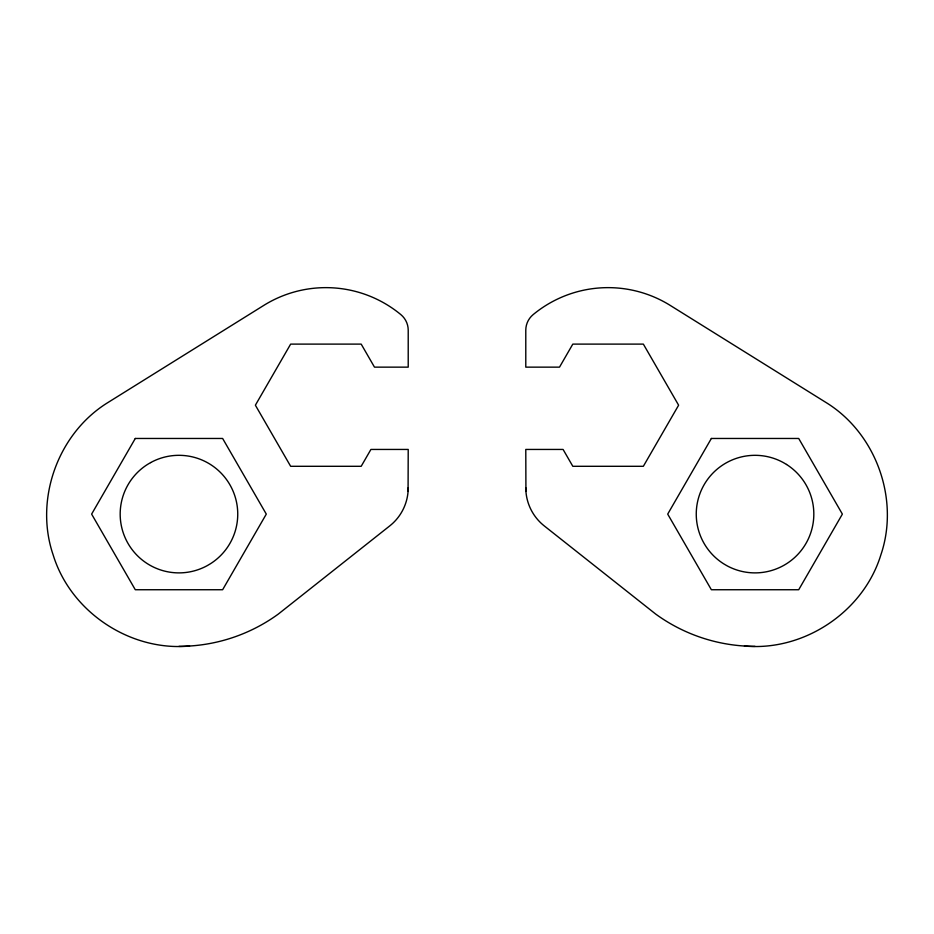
<?xml version="1.0" encoding="UTF-8"?>
<svg xmlns="http://www.w3.org/2000/svg" width="934" height="934" viewBox="0 0 934 934"><rect width="100%" height="100%" fill="white"/><g stroke="black" fill="none" stroke-linecap="round" stroke-linejoin="round"><path stroke-width="1.4" d="M408.076 491.389L408.216 449.441L370.915 449.441L361.189 466.299L290.649 466.299L255.379 405.204L290.649 344.109L361.189 344.109L374.487 367.144L408.216 367.144L408.216 330.076A20.291 20.291 0 0 0 400.861 314.618A117.567 117.567 0 0 0 262.921 305.943L108.087 402.437C57.955 433.166 34.138 499.34 53.168 554.971C70.68 612.015 130.223 651.558 189.567 646.024M744.433 646.024C803.777 651.558 863.32 612.015 880.832 554.971C899.862 499.34 876.045 433.166 825.913 402.437L671.079 305.943A117.567 117.567 0 0 0 533.139 314.618A20.291 20.291 0 0 0 525.784 330.076L525.784 367.144L559.513 367.144L572.811 344.109L643.351 344.109L678.621 405.204L643.351 466.299L572.811 466.299L563.085 449.441L525.784 449.441L525.924 491.389M755.034 646.363A168.996 168.996 0 0 1 655.703 614.082L544.207 525.865A48.638 48.638 0 0 1 525.784 487.746M178.966 646.363A168.996 168.996 0 0 0 278.297 614.082L389.793 525.865A48.638 48.638 0 0 0 408.216 487.746M135.29 438.466L91.625 514.109L135.29 589.739L222.631 589.739L266.295 514.109L222.631 438.466L135.29 438.466M711.369 438.466L667.705 514.109L711.369 589.739L798.71 589.739L842.375 514.109L798.71 438.466L711.369 438.466M150.643 462.587L147.467 464.467A58.784 58.784 0 0 0 128.367 544.032A58.784 58.784 0 0 0 207.278 565.619L210.454 563.739A58.784 58.784 0 0 0 229.554 484.174A58.784 58.784 0 0 0 150.643 462.587M786.533 464.467L783.357 462.587A58.784 58.784 0 0 0 704.446 484.174A58.784 58.784 0 0 0 723.546 563.739L726.722 565.619A58.784 58.784 0 0 0 805.633 544.032A58.784 58.784 0 0 0 786.533 464.467"/></g></svg>
